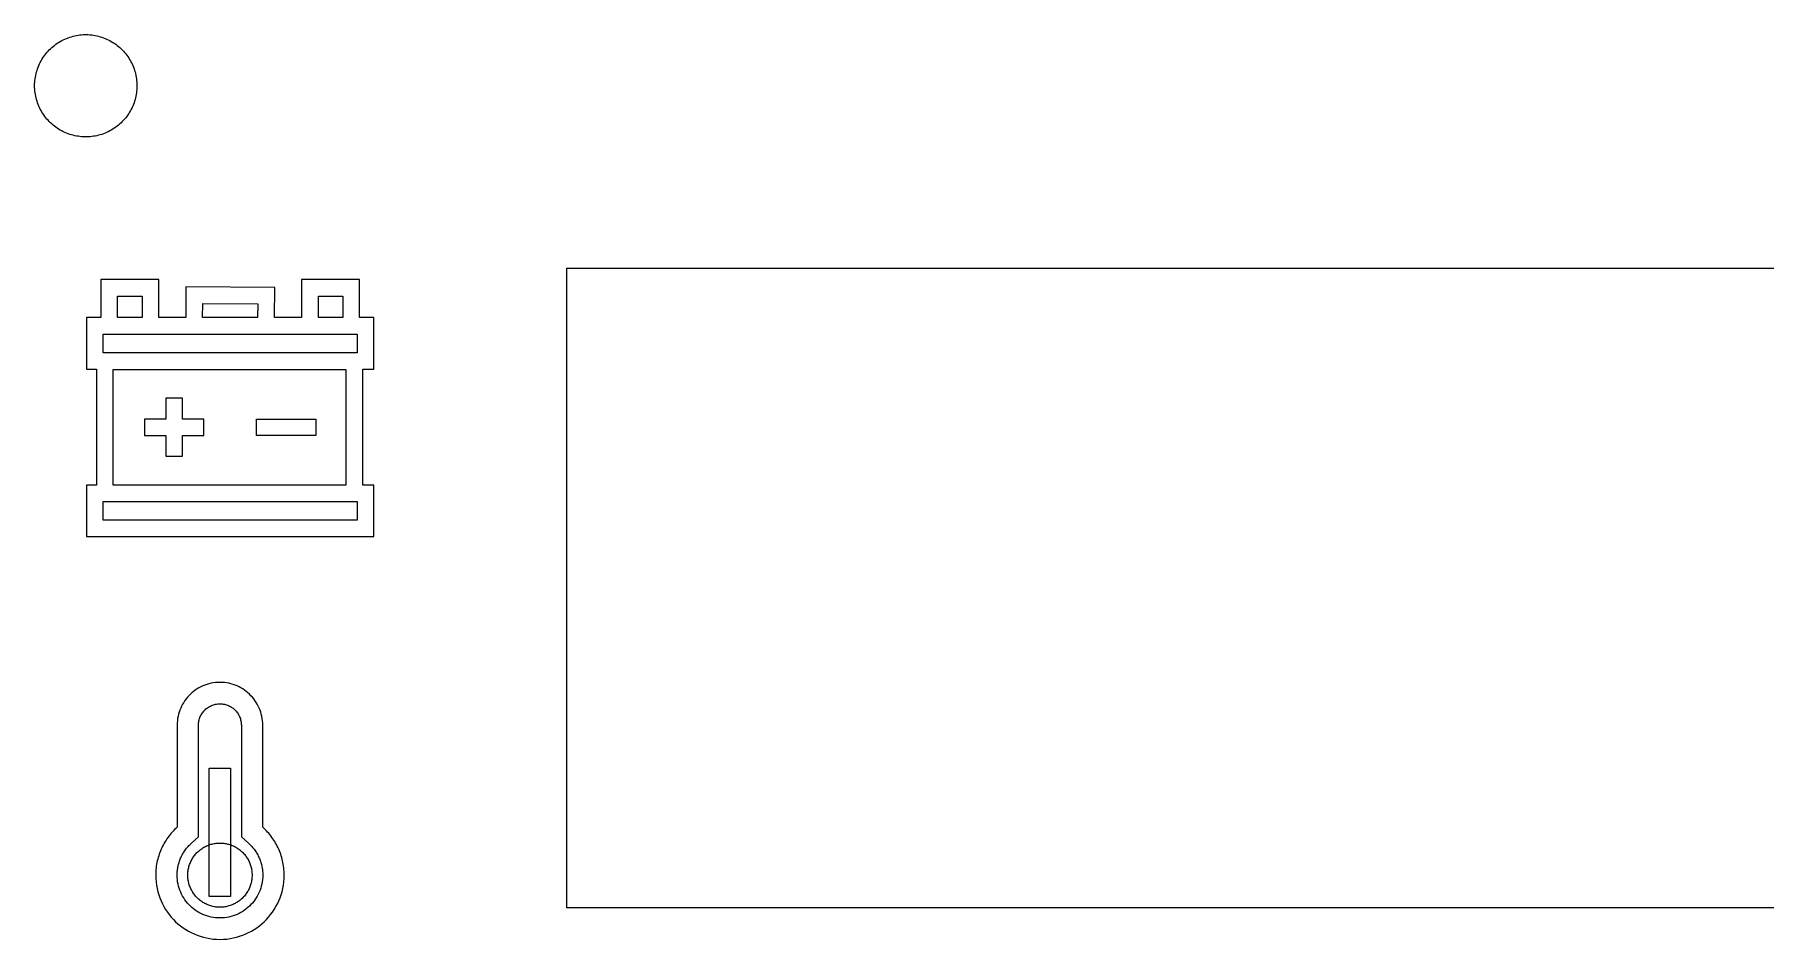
# Model space of a CAD drawing. Extents: x 1 to 453, y -1 to 123.
# Drawn here: x 332.6 to 386.7, y 57.9 to 86.2 of the extents above; entities that cross this region are included whole.
import ezdxf

# ---------------------------------------------------------------- set-up
doc = ezdxf.new("R2010")
doc.units = 0
doc.layers.get('0').update_dxf_attribs({"linetype": 'CONTINUOUS'})

msp = doc.modelspace()

# ---------------------------------------------------------------- linework, layer by layer
at = {"color": 1}
for points in [[(333.428, 86.013), (333.476, 86.04), (333.525, 86.065), (333.574, 86.088), (333.624, 86.11), (333.675, 86.129), (333.726, 86.147), (333.778, 86.163), (333.83, 86.177), (333.882, 86.19), (333.935, 86.201), (333.987, 86.21), (334.04, 86.217), (334.094, 86.222), (334.147, 86.226), (334.2, 86.227), (334.254, 86.227), (334.307, 86.226), (334.361, 86.222), (334.414, 86.217), (334.467, 86.21), (334.52, 86.201), (334.572, 86.19), (334.625, 86.177), (334.676, 86.163), (334.728, 86.147), (334.779, 86.129), (334.83, 86.11), (334.88, 86.088), (334.929, 86.065), (334.978, 86.04), (335.026, 86.013)], [(332.628, 84.629), (332.629, 84.684), (332.632, 84.739), (332.637, 84.793), (332.643, 84.847), (332.652, 84.901), (332.662, 84.954), (332.674, 85.007), (332.687, 85.059), (332.703, 85.11), (332.72, 85.161), (332.738, 85.212), (332.759, 85.261), (332.781, 85.31), (332.804, 85.358), (332.829, 85.405), (332.856, 85.451), (332.884, 85.497), (332.914, 85.541), (332.945, 85.584), (332.978, 85.627), (333.012, 85.668), (333.048, 85.708), (333.085, 85.747), (333.123, 85.785), (333.163, 85.822), (333.204, 85.857), (333.246, 85.891), (333.29, 85.924), (333.334, 85.955), (333.38, 85.985), (333.428, 86.013)], [(335.026, 86.013), (335.074, 85.985), (335.12, 85.955), (335.165, 85.924), (335.208, 85.891), (335.251, 85.857), (335.292, 85.822), (335.331, 85.785), (335.37, 85.747), (335.407, 85.708), (335.442, 85.668), (335.476, 85.627), (335.509, 85.584), (335.54, 85.541), (335.57, 85.497), (335.598, 85.451), (335.625, 85.405), (335.65, 85.358), (335.674, 85.31), (335.696, 85.261), (335.716, 85.212), (335.735, 85.161), (335.752, 85.11), (335.767, 85.059), (335.781, 85.007), (335.792, 84.954), (335.803, 84.901), (335.811, 84.847), (335.817, 84.793), (335.822, 84.739), (335.825, 84.684), (335.826, 84.629)], [(333.428, 83.244), (333.38, 83.273), (333.334, 83.302), (333.29, 83.334), (333.246, 83.366), (333.204, 83.4), (333.163, 83.436), (333.123, 83.472), (333.085, 83.51), (333.048, 83.549), (333.012, 83.589), (332.978, 83.631), (332.945, 83.673), (332.914, 83.717), (332.884, 83.761), (332.856, 83.806), (332.829, 83.853), (332.804, 83.9), (332.781, 83.948), (332.759, 83.996), (332.738, 84.046), (332.72, 84.096), (332.703, 84.147), (332.687, 84.199), (332.674, 84.251), (332.662, 84.303), (332.652, 84.357), (332.643, 84.41), (332.637, 84.464), (332.632, 84.519), (332.629, 84.574), (332.628, 84.629)], [(335.826, 84.629), (335.825, 84.574), (335.822, 84.519), (335.817, 84.464), (335.811, 84.41), (335.803, 84.357), (335.792, 84.303), (335.781, 84.251), (335.767, 84.199), (335.752, 84.147), (335.735, 84.096), (335.716, 84.046), (335.696, 83.996), (335.674, 83.948), (335.65, 83.9), (335.625, 83.853), (335.598, 83.806), (335.57, 83.761), (335.54, 83.717), (335.509, 83.673), (335.476, 83.631), (335.442, 83.589), (335.407, 83.549), (335.37, 83.51), (335.331, 83.472), (335.292, 83.436), (335.251, 83.4), (335.208, 83.366), (335.165, 83.334), (335.12, 83.302), (335.074, 83.273), (335.026, 83.244)], [(335.026, 83.244), (334.978, 83.217), (334.929, 83.192), (334.88, 83.169), (334.83, 83.148), (334.779, 83.128), (334.728, 83.11), (334.676, 83.094), (334.625, 83.08), (334.572, 83.068), (334.52, 83.057), (334.467, 83.048), (334.414, 83.041), (334.361, 83.036), (334.307, 83.032), (334.254, 83.03), (334.2, 83.03), (334.147, 83.032), (334.094, 83.036), (334.04, 83.041), (333.987, 83.048), (333.935, 83.057), (333.882, 83.068), (333.83, 83.08), (333.778, 83.094), (333.726, 83.11), (333.675, 83.128), (333.624, 83.148), (333.574, 83.169), (333.525, 83.192), (333.476, 83.217), (333.428, 83.244)], [(349.256, 78.923), (387.727, 78.923)], [(349.256, 78.923), (349.256, 58.938)], [(387.727, 58.938), (349.256, 58.938)]]:
    msp.add_lwpolyline(points, dxfattribs=at)
msp.add_lwpolyline([(335.826, 84.629)], close=True, dxfattribs=at)
at = {"color": 7}
for points in [[(343.237, 75.769), (343.237, 77.38), (342.786, 77.38), (342.786, 78.571), (340.97, 78.571), (340.97, 77.38), (340.127, 77.38), (340.133, 78.322), (337.358, 78.341), (337.352, 77.38), (336.512, 77.38), (336.512, 78.571), (334.696, 78.571), (334.696, 77.38), (334.245, 77.38), (334.245, 75.769), (334.561, 75.769), (334.561, 72.149), (334.245, 72.149), (334.245, 70.538), (343.237, 70.538), (343.237, 72.149), (342.886, 72.149), (342.886, 75.769)], [(335.223, 78.057), (335.985, 78.057), (335.985, 77.38), (335.223, 77.38)], [(341.497, 78.057), (342.259, 78.057), (342.259, 77.38), (341.497, 77.38)], [(337.882, 77.823), (339.603, 77.812), (339.6, 77.38), (337.878, 77.38)], [(334.772, 76.866), (342.71, 76.866), (342.71, 76.283), (334.772, 76.283)], [(335.088, 72.149), (335.088, 75.757), (342.359, 75.757), (342.359, 72.149)], [(337.256, 74.86), (336.73, 74.86), (336.73, 74.21), (336.064, 74.21), (336.064, 73.696), (336.73, 73.696), (336.73, 73.047), (337.256, 73.047), (337.256, 73.696), (337.922, 73.696), (337.922, 74.21), (337.256, 74.21)], [(339.56, 74.21), (341.418, 74.21), (341.418, 73.696), (339.56, 73.696)], [(342.71, 71.052), (334.772, 71.052), (334.772, 71.635), (342.71, 71.635)], [(338.087, 63.302), (338.756, 63.302), (338.756, 59.286), (338.087, 59.286)], [(339.76, 61.452)], [(339.425, 59.955)], [(338.421, 58.616)]]:
    msp.add_lwpolyline(points, close=True, dxfattribs=at)
for points in [[(338.421, 65.98), (338.35, 65.978), (338.28, 65.973), (338.211, 65.964), (338.143, 65.951), (338.076, 65.935), (338.011, 65.916), (337.947, 65.894), (337.885, 65.868), (337.824, 65.84), (337.765, 65.809), (337.708, 65.774), (337.652, 65.737), (337.599, 65.698), (337.547, 65.656), (337.498, 65.611), (337.451, 65.564), (337.407, 65.515), (337.365, 65.464), (337.325, 65.411), (337.288, 65.355), (337.254, 65.298), (337.223, 65.239), (337.194, 65.178), (337.169, 65.116), (337.146, 65.052), (337.127, 64.986), (337.111, 64.92), (337.099, 64.852), (337.09, 64.783), (337.084, 64.712), (337.082, 64.641)], [(339.76, 64.641), (339.758, 64.712), (339.753, 64.783), (339.744, 64.852), (339.731, 64.92), (339.715, 64.986), (339.696, 65.052), (339.674, 65.116), (339.648, 65.178), (339.62, 65.239), (339.588, 65.298), (339.554, 65.355), (339.517, 65.411), (339.478, 65.464), (339.436, 65.515), (339.391, 65.564), (339.344, 65.611), (339.295, 65.656), (339.244, 65.698), (339.19, 65.737), (339.135, 65.774), (339.078, 65.809), (339.019, 65.84), (338.958, 65.868), (338.896, 65.894), (338.832, 65.916), (338.766, 65.935), (338.7, 65.951), (338.632, 65.964), (338.563, 65.973), (338.492, 65.978), (338.421, 65.98)], [(337.752, 64.641), (337.753, 64.677), (337.756, 64.712), (337.76, 64.747), (337.766, 64.78), (337.774, 64.814), (337.784, 64.847), (337.795, 64.878), (337.808, 64.91), (337.822, 64.94), (337.838, 64.97), (337.855, 64.998), (337.873, 65.026), (337.893, 65.053), (337.914, 65.078), (337.936, 65.103), (337.96, 65.126), (337.984, 65.149), (338.01, 65.17), (338.037, 65.189), (338.064, 65.208), (338.093, 65.225), (338.123, 65.241), (338.153, 65.255), (338.184, 65.268), (338.216, 65.279), (338.249, 65.288), (338.282, 65.296), (338.316, 65.303), (338.351, 65.307), (338.386, 65.31), (338.421, 65.311)], [(338.421, 65.311), (338.457, 65.31), (338.492, 65.307), (338.526, 65.303), (338.56, 65.296), (338.594, 65.288), (338.626, 65.279), (338.658, 65.268), (338.69, 65.255), (338.72, 65.241), (338.75, 65.225), (338.778, 65.208), (338.806, 65.189), (338.833, 65.17), (338.858, 65.149), (338.883, 65.126), (338.906, 65.103), (338.929, 65.078), (338.95, 65.053), (338.969, 65.026), (338.988, 64.998), (339.005, 64.97), (339.021, 64.94), (339.035, 64.91), (339.048, 64.878), (339.059, 64.847), (339.068, 64.814), (339.076, 64.78), (339.083, 64.747), (339.087, 64.712), (339.09, 64.677), (339.091, 64.641)], [(337.082, 64.641), (337.082, 61.452)], [(337.529, 60.953), (337.752, 61.153), (337.752, 64.641)], [(339.091, 64.641), (339.091, 61.153), (339.314, 60.953)], [(339.76, 61.452), (339.76, 64.641)], [(337.082, 61.452), (337.043, 61.416), (337.005, 61.379), (336.967, 61.341), (336.931, 61.302), (336.896, 61.262), (336.862, 61.221), (336.829, 61.179), (336.797, 61.136), (336.766, 61.092), (336.736, 61.048), (336.707, 61.002), (336.68, 60.956), (336.654, 60.909), (336.629, 60.862), (336.605, 60.813), (336.582, 60.764), (336.561, 60.714), (336.541, 60.664), (336.523, 60.613), (336.506, 60.561), (336.49, 60.508), (336.476, 60.455), (336.463, 60.402), (336.451, 60.348), (336.441, 60.293), (336.433, 60.238), (336.426, 60.182), (336.42, 60.126), (336.416, 60.069), (336.414, 60.012), (336.413, 59.955)], [(340.43, 59.955), (340.429, 60.012), (340.426, 60.069), (340.423, 60.126), (340.417, 60.182), (340.41, 60.238), (340.401, 60.293), (340.391, 60.348), (340.38, 60.402), (340.367, 60.455), (340.353, 60.508), (340.337, 60.561), (340.32, 60.613), (340.301, 60.664), (340.281, 60.714), (340.26, 60.764), (340.238, 60.813), (340.214, 60.862), (340.189, 60.909), (340.163, 60.956), (340.135, 61.002), (340.107, 61.048), (340.077, 61.092), (340.046, 61.136), (340.014, 61.179), (339.981, 61.221), (339.947, 61.262), (339.911, 61.302), (339.875, 61.341), (339.838, 61.379), (339.799, 61.416), (339.76, 61.452)], [(337.082, 59.955), (337.083, 59.992), (337.084, 60.03), (337.087, 60.066), (337.09, 60.103), (337.095, 60.14), (337.1, 60.176), (337.107, 60.212), (337.114, 60.247), (337.123, 60.283), (337.132, 60.318), (337.142, 60.353), (337.153, 60.387), (337.165, 60.421), (337.178, 60.455), (337.192, 60.488), (337.207, 60.521), (337.223, 60.553), (337.239, 60.585), (337.257, 60.616), (337.275, 60.648), (337.294, 60.678), (337.314, 60.708), (337.335, 60.738), (337.356, 60.767), (337.378, 60.795), (337.402, 60.823), (337.425, 60.85), (337.45, 60.877), (337.476, 60.903), (337.502, 60.928), (337.529, 60.953)], [(337.417, 59.955), (337.418, 59.99), (337.419, 60.024), (337.422, 60.058), (337.426, 60.092), (337.432, 60.126), (337.438, 60.159), (337.446, 60.193), (337.454, 60.225), (337.464, 60.258), (337.474, 60.29), (337.486, 60.321), (337.499, 60.352), (337.513, 60.383), (337.528, 60.413), (337.543, 60.443), (337.56, 60.472), (337.578, 60.5), (337.597, 60.528), (337.616, 60.555), (337.637, 60.582), (337.658, 60.608), (337.681, 60.633), (337.704, 60.658), (337.728, 60.681), (337.753, 60.704), (337.778, 60.727), (337.805, 60.748), (337.832, 60.769), (337.861, 60.788), (337.889, 60.807), (337.919, 60.825)], [(337.919, 60.825), (337.949, 60.842), (337.98, 60.857), (338.011, 60.872), (338.043, 60.885), (338.075, 60.898), (338.107, 60.909), (338.139, 60.919), (338.172, 60.928), (338.204, 60.936), (338.238, 60.942), (338.271, 60.948), (338.304, 60.952), (338.337, 60.956), (338.371, 60.958), (338.405, 60.959), (338.438, 60.959), (338.472, 60.958), (338.505, 60.956), (338.539, 60.952), (338.572, 60.948), (338.605, 60.942), (338.638, 60.936), (338.671, 60.928), (338.704, 60.919), (338.736, 60.909), (338.768, 60.898), (338.8, 60.885), (338.831, 60.872), (338.862, 60.857), (338.893, 60.842), (338.923, 60.825)], [(338.923, 60.825), (338.953, 60.807), (338.982, 60.788), (339.01, 60.769), (339.038, 60.748), (339.064, 60.727), (339.09, 60.704), (339.115, 60.681), (339.139, 60.658), (339.162, 60.633), (339.184, 60.608), (339.206, 60.582), (339.226, 60.555), (339.246, 60.528), (339.265, 60.5), (339.282, 60.472), (339.299, 60.443), (339.315, 60.413), (339.33, 60.383), (339.344, 60.352), (339.356, 60.321), (339.368, 60.29), (339.379, 60.258), (339.388, 60.225), (339.397, 60.193), (339.404, 60.159), (339.411, 60.126), (339.416, 60.092), (339.42, 60.058), (339.423, 60.024), (339.425, 59.99), (339.425, 59.955)], [(339.314, 60.953), (339.341, 60.928), (339.367, 60.903), (339.392, 60.877), (339.417, 60.85), (339.441, 60.823), (339.464, 60.795), (339.487, 60.767), (339.508, 60.738), (339.529, 60.708), (339.549, 60.678), (339.568, 60.648), (339.586, 60.616), (339.603, 60.585), (339.62, 60.553), (339.636, 60.521), (339.65, 60.488), (339.664, 60.455), (339.677, 60.421), (339.689, 60.387), (339.7, 60.353), (339.711, 60.318), (339.72, 60.283), (339.728, 60.247), (339.736, 60.212), (339.742, 60.176), (339.748, 60.14), (339.752, 60.103), (339.756, 60.066), (339.758, 60.03), (339.76, 59.992), (339.76, 59.955)], [(336.413, 59.955), (336.416, 59.848), (336.424, 59.743), (336.438, 59.64), (336.456, 59.538), (336.48, 59.438), (336.509, 59.34), (336.542, 59.244), (336.581, 59.15), (336.623, 59.059), (336.67, 58.97), (336.722, 58.884), (336.777, 58.801), (336.836, 58.721), (336.9, 58.644), (336.966, 58.571), (337.037, 58.5), (337.11, 58.433), (337.187, 58.37), (337.268, 58.311), (337.351, 58.256), (337.437, 58.204), (337.525, 58.157), (337.616, 58.115), (337.71, 58.076), (337.806, 58.043), (337.904, 58.014), (338.004, 57.99), (338.106, 57.971), (338.209, 57.958), (338.315, 57.949), (338.421, 57.947)], [(338.421, 58.616), (338.35, 58.618), (338.28, 58.624), (338.211, 58.633), (338.143, 58.645), (338.076, 58.661), (338.011, 58.68), (337.947, 58.703), (337.885, 58.728), (337.824, 58.757), (337.765, 58.788), (337.708, 58.822), (337.652, 58.859), (337.599, 58.899), (337.547, 58.941), (337.498, 58.985), (337.451, 59.032), (337.407, 59.081), (337.365, 59.133), (337.325, 59.186), (337.288, 59.241), (337.254, 59.299), (337.223, 59.358), (337.194, 59.418), (337.169, 59.481), (337.146, 59.545), (337.127, 59.61), (337.111, 59.677), (337.099, 59.745), (337.09, 59.814), (337.084, 59.884), (337.082, 59.955)], [(337.919, 59.085), (337.889, 59.103), (337.861, 59.122), (337.832, 59.142), (337.805, 59.162), (337.778, 59.184), (337.753, 59.206), (337.728, 59.229), (337.704, 59.253), (337.681, 59.277), (337.658, 59.302), (337.637, 59.328), (337.616, 59.355), (337.597, 59.382), (337.578, 59.41), (337.56, 59.439), (337.543, 59.468), (337.528, 59.497), (337.513, 59.527), (337.499, 59.558), (337.486, 59.589), (337.474, 59.621), (337.464, 59.653), (337.454, 59.685), (337.446, 59.718), (337.438, 59.751), (337.432, 59.784), (337.426, 59.818), (337.422, 59.852), (337.419, 59.886), (337.418, 59.92), (337.417, 59.955)], [(338.421, 57.947), (338.528, 57.949), (338.633, 57.958), (338.737, 57.971), (338.839, 57.99), (338.939, 58.014), (339.037, 58.043), (339.133, 58.076), (339.226, 58.115), (339.317, 58.157), (339.406, 58.204), (339.492, 58.256), (339.575, 58.311), (339.655, 58.37), (339.732, 58.433), (339.806, 58.5), (339.876, 58.571), (339.943, 58.644), (340.006, 58.721), (340.065, 58.801), (340.121, 58.884), (340.172, 58.97), (340.219, 59.059), (340.262, 59.15), (340.3, 59.244), (340.334, 59.34), (340.362, 59.438), (340.386, 59.538), (340.405, 59.64), (340.419, 59.743), (340.427, 59.848), (340.43, 59.955)], [(339.76, 59.955), (339.758, 59.884), (339.753, 59.814), (339.744, 59.745), (339.731, 59.677), (339.715, 59.61), (339.696, 59.545), (339.674, 59.481), (339.648, 59.418), (339.62, 59.358), (339.588, 59.299), (339.554, 59.241), (339.517, 59.186), (339.478, 59.133), (339.436, 59.081), (339.391, 59.032), (339.344, 58.985), (339.295, 58.941), (339.244, 58.899), (339.19, 58.859), (339.135, 58.822), (339.078, 58.788), (339.019, 58.757), (338.958, 58.728), (338.896, 58.703), (338.832, 58.68), (338.766, 58.661), (338.7, 58.645), (338.632, 58.633), (338.563, 58.624), (338.492, 58.618), (338.421, 58.616)], [(339.425, 59.955), (339.425, 59.92), (339.423, 59.886), (339.42, 59.852), (339.416, 59.818), (339.411, 59.784), (339.404, 59.751), (339.397, 59.718), (339.388, 59.685), (339.379, 59.653), (339.368, 59.621), (339.356, 59.589), (339.344, 59.558), (339.33, 59.527), (339.315, 59.497), (339.299, 59.468), (339.282, 59.439), (339.265, 59.41), (339.246, 59.382), (339.226, 59.355), (339.206, 59.328), (339.184, 59.302), (339.162, 59.277), (339.139, 59.253), (339.115, 59.229), (339.09, 59.206), (339.064, 59.184), (339.038, 59.162), (339.01, 59.142), (338.982, 59.122), (338.953, 59.103), (338.923, 59.085)], [(338.923, 59.085), (338.893, 59.069), (338.862, 59.053), (338.831, 59.038), (338.8, 59.025), (338.768, 59.013), (338.736, 59.001), (338.704, 58.991), (338.671, 58.982), (338.638, 58.975), (338.605, 58.968), (338.572, 58.962), (338.539, 58.958), (338.505, 58.954), (338.472, 58.952), (338.438, 58.951), (338.405, 58.951), (338.371, 58.952), (338.337, 58.954), (338.304, 58.958), (338.271, 58.962), (338.238, 58.968), (338.204, 58.975), (338.172, 58.982), (338.139, 58.991), (338.107, 59.001), (338.075, 59.013), (338.043, 59.025), (338.011, 59.038), (337.98, 59.053), (337.949, 59.069), (337.919, 59.085)]]:
    msp.add_lwpolyline(points, dxfattribs=at)

doc.saveas('drawing.dxf')
